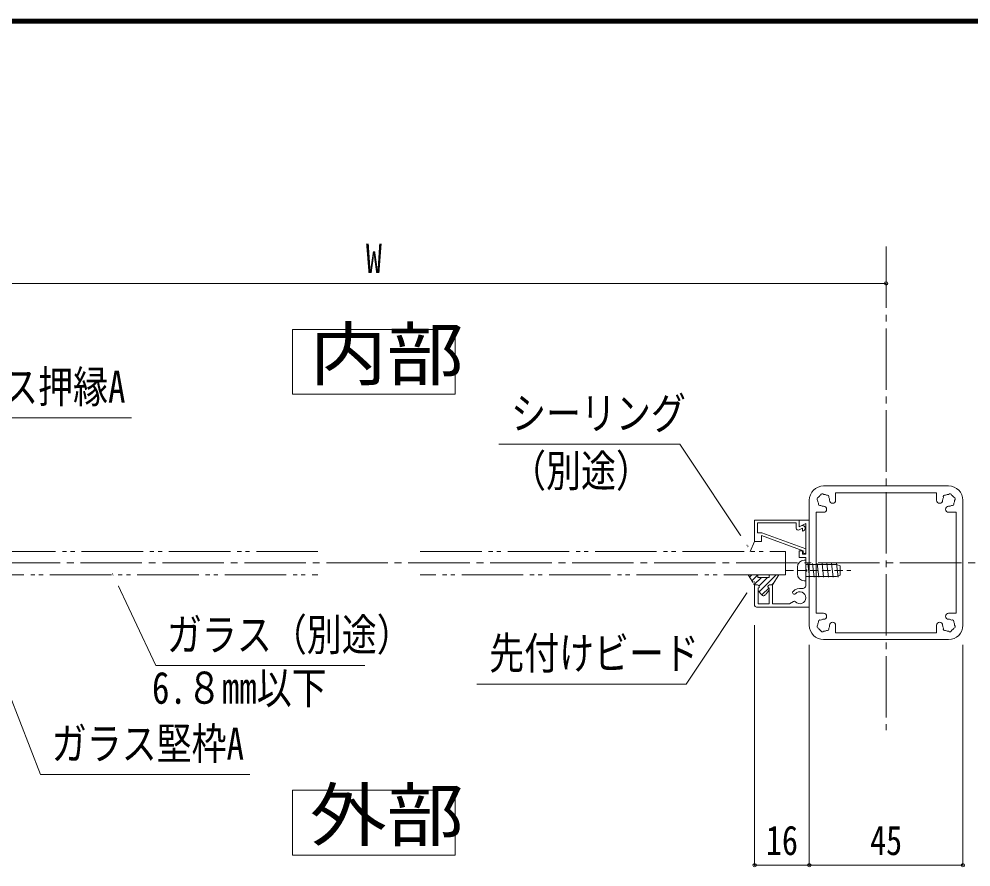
# Model space of a CAD drawing. Units: millimetres at full size; details may follow other scales. Extents: x -3135 to 4022, y -814 to 1448.
# Drawn here: x 2395 to 2953, y 951 to 1448 of the extents above; entities that cross this region are included whole.
import ezdxf
from ezdxf.enums import TextEntityAlignment as Align

# ---------------------------------------------------------------- set-up
doc = ezdxf.new("R2010")
doc.units = ezdxf.units.MM
doc.header["$LTSCALE"] = 4
doc.header["$PDMODE"] = 32
doc.header["$PDSIZE"] = 2
for name, pattern in [('CHAIN2', [12, 9, -1, 1, -1]), ('DASHED1', [1.8, 1.2, -0.6]), ('DOUBLE_CHAIN2', [12.8, 9, -1, 0.6, -0.6, 0.6, -1])]:
    doc.linetypes.add(name, pattern=pattern)
for name, color, linetype, lineweight in [('0-0_0', 7, 'Continuous', 18), ('0-1_1手摺寸法', 3, 'Continuous', 18), ('0-2_2A', 1, 'DOUBLE_CHAIN2', 18), ('0-5_3中心線', 2, 'CHAIN2', 18), ('0-6_41ｱﾙﾐ', 6, 'Continuous', 18), ('0-7_42ｱﾙﾐ部品', 6, 'Continuous', 18), ('0-8_51破線ｱﾙﾐ', 3, 'DASHED1', 18), ('0-9_6ﾊｯﾁﾝｸﾞ', 4, 'Continuous', 9), ('0-B_CYAN', 4, 'Continuous', 9), ('0-E_P4-12', 7, 'Continuous', 18), ('0-F_WAKU', 7, 'Continuous', 18), ('1-0_アンカー', 4, 'Continuous', 9)]:
    doc.layers.add(name, color=color, linetype=linetype, lineweight=lineweight)
doc.styles.add('ＭＳ ゴシック', font='')
doc.styles.get('ＭＳ ゴシック').set_extended_font_data('MS Gothic')

msp = doc.modelspace()

# ---------------------------------------------------------------- linework, layer by layer
at = {"layer": '0-0_0'}
for points in [[(2366.158, 1155.053), (2338.314, 1214.552), (2460.965, 1214.552)], [(2822.234, 1138.803), (2782.142, 1199.008), (2676.058, 1199.008)], [(2449.917, 1123.288), (2475.205, 1069.265), (2597.726, 1069.265)], [(2825.859, 1118.662), (2785.767, 1058.457), (2663.246, 1058.457)], [(2371.09, 1099.173), (2407.727, 1005.464), (2530.248, 1005.464)]]:
    msp.add_lwpolyline(points, dxfattribs=at)
at = {"layer": '0-1_1手摺寸法'}
for p, q in [((2902.966, 1293.287), (2302.966, 1293.287)), ((2307.566, 1293.287), (2898.366, 1293.287)), ((2902.966, 1291.821), (2902.966, 1293.287)), ((2825.966, 1093.053), (2825.966, 952.296)), ((2857.966, 1081.453), (2857.966, 952.296)), ((2857.966, 1081.453), (2857.966, 952.296)), ((2947.966, 1081.453), (2947.966, 952.296)), ((2825.966, 952.296), (2857.966, 952.296)), ((2853.366, 952.296), (2830.566, 952.296)), ((2947.966, 952.296), (2857.966, 952.296)), ((2862.566, 952.296), (2943.366, 952.296))]:
    msp.add_line(p, q, dxfattribs=at)
for p in [(2902.966, 1293.287), (2825.966, 952.296), (2857.966, 952.296), (2947.966, 952.296)]:
    msp.add_point(p, dxfattribs=at)
at = {"layer": '0-2_2A'}
for p, q in [((2361.966, 1122.553), (2570.124, 1122.553)), ((2843.966, 1122.553), (2630.124, 1122.553))]:
    msp.add_line(p, q, dxfattribs=at)
for points in [[(2570.124, 1136.153), (2361.966, 1136.153), (2361.966, 1122.553)], [(2630.124, 1136.153), (2843.966, 1136.153), (2843.966, 1122.553)]]:
    msp.add_lwpolyline(points, dxfattribs=at)
at = {"layer": '0-5_3中心線'}
for p, q in [((2902.966, 1314.904), (2902.966, 1031.562)), ((2191.09, 1129.553), (2983.58, 1129.553))]:
    msp.add_line(p, q, dxfattribs=at)
at = {"layer": '0-6_41ｱﾙﾐ'}
for p, q in [((2825.966, 1154.553), (2851.966, 1154.553)), ((2825.966, 1142.053), (2825.966, 1154.553)), ((2851.966, 1154.553), (2851.966, 1150.553)), ((2857.966, 1154.553), (2851.966, 1154.553)), ((2851.966, 1150.553), (2851.966, 1154.553)), ((2857.966, 1154.553), (2857.966, 1103.553)), ((2827.566, 1152.953), (2850.366, 1152.953)), ((2827.566, 1147.153), (2827.566, 1152.953)), ((2850.366, 1149.906), (2850.366, 1152.953)), ((2851.966, 1150.553), (2855.966, 1152.553)), ((2853.251, 1151.195), (2851.966, 1150.553)), ((2853.966, 1149.764), (2852.103, 1148.832)), ((2853.966, 1148.164), (2853.966, 1149.764)), ((2855.966, 1134.553), (2855.966, 1152.553)), ((2827.566, 1147.153), (2830.252, 1147.153)), ((2829.966, 1145.553), (2854.366, 1136.553)), ((2829.966, 1142.053), (2829.966, 1145.553)), ((2830.252, 1147.153), (2855.966, 1137.668)), ((2825.966, 1142.053), (2829.966, 1142.053)), ((2855.966, 1137.668), (2855.966, 1135.753)), ((2851.966, 1136.553), (2851.966, 1132.553)), ((2853.966, 1136.553), (2851.966, 1136.553)), ((2851.966, 1132.553), (2855.966, 1132.553)), ((2853.966, 1136.553), (2853.966, 1134.553)), ((2855.966, 1134.553), (2853.966, 1134.553)), ((2854.366, 1135.753), (2854.366, 1136.553)), ((2855.966, 1132.553), (2855.966, 1125.653)), ((2855.966, 1129.553), (2855.966, 1125.653)), ((2856.38, 1125.391), (2855.966, 1125.653)), ((2856.38, 1124.715), (2855.966, 1124.453)), ((2855.966, 1124.453), (2855.966, 1116.902)), ((2855.966, 1124.453), (2855.966, 1116.902)), ((2825.966, 1105.31), (2825.966, 1116.553)), ((2827.666, 1116.553), (2825.966, 1116.553)), ((2836.366, 1116.553), (2834.666, 1116.553)), ((2836.366, 1105.553), (2836.366, 1116.553)), ((2855.966, 1116.402), (2855.966, 1116.902)), ((2827.966, 1105.553), (2827.966, 1114.599)), ((2834.366, 1105.553), (2834.366, 1114.599)), ((2825.966, 1105.31), (2825.966, 1104.553)), ((2834.366, 1105.553), (2827.966, 1105.553)), ((2845.002, 1105.553), (2836.366, 1105.553)), ((2846.404, 1105.553), (2836.366, 1105.553)), ((2848.762, 1106.914), (2846.404, 1105.553)), ((2855.966, 1103.553), (2826.966, 1103.553)), ((2857.966, 1103.553), (2826.966, 1103.553))]:
    msp.add_line(p, q, dxfattribs=at)
for centre, radius, start, end in [((2851.566, 1149.906), 1.2, 180, 296.565), ((2853.966, 1149.764), 1.6, 0, 116.565), ((2853.966, 1149.764), 1.6, 270, 0), ((2855.166, 1135.753), 0.8, 180, 0), ((2856.166, 1125.053), 0.4, 302.334, 57.666), ((2827.666, 1115.553), 1, 287.458, 90), ((2834.666, 1115.553), 1, 90, 252.542), ((2853.966, 1116.402), 2, 258.463, 0), ((2849.168, 1112.114), 1, 137.682, 316.801), ((2852.466, 1109.053), 5.5, 78.463, 137.241), ((2852.466, 1109.053), 3.5, 222.759, 137.241), ((2826.966, 1104.553), 1, 180, 270), ((2849.162, 1105.998), 1, 42.759, 113.621)]:
    msp.add_arc(centre, radius, start, end, dxfattribs=at)
at = {"layer": '0-7_42ｱﾙﾐ部品'}
for p, q in [((2866.366, 1174.553), (2939.566, 1174.553)), ((2857.966, 1166.153), (2857.966, 1092.953)), ((2873.366, 1170.553), (2932.566, 1170.553)), ((2873.366, 1170.553), (2873.366, 1166.153)), ((2932.566, 1170.553), (2932.566, 1166.153)), ((2947.966, 1166.153), (2947.966, 1092.953)), ((2866.366, 1159.153), (2861.966, 1159.153)), ((2861.966, 1159.153), (2861.966, 1099.953)), ((2939.566, 1159.153), (2943.966, 1159.153)), ((2943.966, 1159.153), (2943.966, 1099.953)), ((2866.366, 1099.953), (2861.966, 1099.953)), ((2939.566, 1099.953), (2943.966, 1099.953)), ((2873.366, 1088.553), (2873.366, 1092.953)), ((2866.366, 1084.553), (2939.566, 1084.553))]:
    msp.add_line(p, q, dxfattribs=at)
msp.add_lwpolyline([(2873.366, 1088.553), (2932.566, 1088.553), (2932.566, 1092.953)], dxfattribs=at)
for centre, radius, start, end in [((2866.366, 1166.153), 8.4, 90, 180), ((2939.566, 1166.153), 8.4, 0, 90), ((2863.469, 1166.93), 1, 165, 232.976), ((2863.469, 1166.93), 1, 97.024, 165), ((2866.366, 1166.153), 3.5, 180.359, 195), ((2866.366, 1166.153), 3.5, 135, 149.641), ((2866.366, 1166.153), 3.5, 120.359, 135), ((2865.59, 1169.051), 1, 105, 172.976), ((2865.59, 1169.051), 1, 37.024, 105), ((2866.366, 1166.153), 3.5, 75, 89.641), ((2866.366, 1166.153), 3.5, 60.359, 75), ((2868.488, 1168.274), 1, 45, 112.976), ((2868.488, 1168.274), 1, 337.024, 45), ((2866.366, 1166.153), 3.5, 15, 29.641), ((2866.366, 1166.153), 3.5, 0.359, 15), ((2871.616, 1166.153), 1.75, 180, 0), ((2934.316, 1166.153), 1.75, 180, 0), ((2939.566, 1166.153), 3.5, 165, 179.641), ((2939.566, 1166.153), 3.5, 150.359, 165), ((2937.445, 1168.274), 1, 135, 202.976), ((2937.445, 1168.274), 1, 67.024, 135), ((2939.566, 1166.153), 3.5, 105, 119.641), ((2939.566, 1166.153), 3.5, 90.359, 105), ((2940.343, 1169.051), 1, 75, 142.976), ((2940.343, 1169.051), 1, 7.024, 75), ((2939.566, 1166.153), 3.5, 45, 59.641), ((2939.566, 1166.153), 3.5, 30.359, 45), ((2942.464, 1166.93), 1, 15, 82.976), ((2939.566, 1166.153), 3.5, 345, 359.641), ((2942.464, 1166.93), 1, 307.024, 15), ((2866.366, 1166.153), 3.5, 195, 209.641), ((2864.245, 1164.032), 1, 157.024, 225), ((2864.245, 1164.032), 1, 225, 292.976), ((2866.366, 1166.153), 3.5, 240.359, 255), ((2866.366, 1166.153), 3.5, 255, 270), ((2866.366, 1160.903), 1.75, 270, 90), ((2939.566, 1160.903), 1.75, 90, 270), ((2939.566, 1166.153), 3.5, 270, 285), ((2939.566, 1166.153), 3.5, 285, 299.641), ((2941.688, 1164.032), 1, 247.024, 315), ((2941.688, 1164.032), 1, 315, 22.976), ((2939.566, 1166.153), 3.5, 330.359, 345), ((2866.366, 1098.203), 1.75, 270, 90), ((2939.566, 1098.203), 1.75, 90, 270), ((2866.366, 1092.953), 8.4, 180, 270), ((2863.469, 1092.176), 1, 127.024, 195), ((2866.366, 1092.953), 3.5, 165, 179.641), ((2866.366, 1092.953), 3.5, 150.359, 165), ((2864.245, 1095.074), 1, 135, 202.976), ((2864.245, 1095.074), 1, 67.024, 135), ((2866.366, 1092.953), 3.5, 105, 119.641), ((2866.366, 1092.953), 3.5, 90, 105), ((2866.366, 1092.953), 3.5, 345, 359.641), ((2871.616, 1092.953), 1.75, 0, 180), ((2934.316, 1092.953), 1.75, 0, 180), ((2939.566, 1092.953), 3.5, 180.359, 195), ((2939.566, 1092.953), 3.5, 75, 90), ((2939.566, 1092.953), 8.4, 270, 0), ((2939.566, 1092.953), 3.5, 60.359, 75), ((2941.688, 1095.074), 1, 45, 112.976), ((2941.688, 1095.074), 1, 337.024, 45), ((2939.566, 1092.953), 3.5, 15, 29.641), ((2939.566, 1092.953), 3.5, 0.359, 15), ((2942.464, 1092.176), 1, 345, 52.976), ((2863.469, 1092.176), 1, 195, 262.976), ((2866.366, 1092.953), 3.5, 210.359, 225), ((2866.366, 1092.953), 3.5, 225, 239.641), ((2865.59, 1090.055), 1, 187.024, 255), ((2865.59, 1090.055), 1, 255, 322.976), ((2866.366, 1092.953), 3.5, 270.359, 285), ((2866.366, 1092.953), 3.5, 285, 299.641), ((2868.488, 1090.832), 1, 247.024, 315), ((2868.488, 1090.832), 1, 315, 22.976), ((2866.366, 1092.953), 3.5, 330.359, 345), ((2939.566, 1092.953), 3.5, 195, 209.641), ((2937.445, 1090.832), 1, 157.024, 225), ((2937.445, 1090.832), 1, 225, 292.976), ((2939.566, 1092.953), 3.5, 240.359, 255), ((2939.566, 1092.953), 3.5, 255, 269.641), ((2940.343, 1090.055), 1, 217.024, 285), ((2940.343, 1090.055), 1, 285, 352.976), ((2939.566, 1092.953), 3.5, 300.359, 315), ((2939.566, 1092.953), 3.5, 315, 329.641), ((2942.464, 1092.176), 1, 277.024, 345)]:
    msp.add_arc(centre, radius, start, end, dxfattribs=at)
at = {"layer": '0-8_51破線ｱﾙﾐ'}
msp.add_line((2843.981, 1125.053), (2882.288, 1125.053), dxfattribs=at)
at = {"layer": '0-9_6ﾊｯﾁﾝｸﾞ'}
for p, q in [((2850.966, 1123.053), (2850.966, 1127.053)), ((2854.966, 1131.053), (2855.566, 1131.053)), ((2855.966, 1119.453), (2855.966, 1130.653)), ((2855.966, 1128.553), (2873.966, 1128.553)), ((2858.092, 1121.053), (2857.154, 1129.053)), ((2858.092, 1121.053), (2857.154, 1129.053)), ((2860.726, 1121.053), (2859.788, 1129.053)), ((2860.726, 1121.053), (2859.788, 1129.053)), ((2863.546, 1121.053), (2862.607, 1129.053)), ((2863.546, 1121.053), (2862.607, 1129.053)), ((2866.365, 1121.053), (2865.426, 1129.053)), ((2866.365, 1121.053), (2865.426, 1129.053)), ((2869.184, 1121.053), (2868.246, 1129.053)), ((2869.184, 1121.053), (2868.246, 1129.053)), ((2872.003, 1121.053), (2871.065, 1129.053)), ((2872.003, 1121.053), (2871.065, 1129.053)), ((2874.822, 1121.053), (2873.884, 1129.053)), ((2874.822, 1121.053), (2873.884, 1129.053)), ((2873.966, 1128.553), (2875.966, 1127.725)), ((2875.966, 1122.382), (2875.966, 1127.725)), ((2822.166, 1122.553), (2827.842, 1122.553)), ((2825.966, 1116.553), (2822.166, 1122.553)), ((2823.029, 1121.191), (2824.391, 1122.553)), ((2824.4, 1119.026), (2827.842, 1122.468)), ((2825.771, 1116.862), (2829.927, 1121.018)), ((2828.519, 1116.075), (2833.462, 1121.018)), ((2828.579, 1112.599), (2838.533, 1122.553)), ((2834.491, 1122.553), (2840.166, 1122.553)), ((2834.491, 1122.046), (2834.997, 1122.553)), ((2855.966, 1121.553), (2873.966, 1121.553)), ((2873.966, 1121.553), (2875.966, 1122.382)), ((2825.966, 1116.553), (2827.666, 1116.553)), ((2836.068, 1116.553), (2836.881, 1117.366)), ((2854.966, 1119.053), (2855.566, 1119.053)), ((2827.966, 1114.599), (2827.966, 1113.422)), ((2830.388, 1110.873), (2834.19, 1114.674)), ((2834.366, 1114.599), (2834.366, 1113.422))]:
    msp.add_line(p, q, dxfattribs=at)
for points in [[(2834.666, 1116.553), (2836.366, 1116.553), (2840.166, 1122.553)], [(2827.966, 1113.422), (2828.144, 1113.192), (2828.219, 1113.095), (2828.311, 1112.976), (2828.419, 1112.836), (2828.544, 1112.674), (2828.686, 1112.491), (2828.844, 1112.286), (2829.019, 1112.059), (2829.211, 1111.811), (2829.419, 1111.544), (2829.641, 1111.268), (2829.876, 1110.998), (2830.122, 1110.747), (2830.376, 1110.528), (2830.636, 1110.355), (2830.9, 1110.242), (2831.166, 1110.201), (2831.433, 1110.242), (2831.697, 1110.355), (2831.957, 1110.528), (2832.211, 1110.747), (2832.456, 1110.998), (2832.691, 1111.268), (2832.914, 1111.544), (2833.122, 1111.811), (2833.314, 1112.059), (2833.488, 1112.286), (2833.647, 1112.491), (2833.788, 1112.674), (2833.914, 1112.836), (2834.022, 1112.976), (2834.114, 1113.095), (2834.366, 1113.422)]]:
    msp.add_lwpolyline(points, dxfattribs=at)
for centre, radius, start, end in [((2854.966, 1127.053), 4, 90, 180), ((2855.566, 1130.653), 0.4, 0, 90), ((2854.966, 1123.053), 4, 180, 270), ((2827.666, 1115.553), 1, 287.458, 90), ((2834.666, 1115.553), 1, 90, 252.542), ((2855.566, 1119.453), 0.4, 270, 0)]:
    msp.add_arc(centre, radius, start, end, dxfattribs=at)
at = {"layer": '0-B_CYAN'}
msp.add_line((2825.966, 1142.053), (2823.254, 1136.153), dxfattribs=at)
at = {"layer": '0-E_P4-12'}
msp.add_line((2555.304, 996.234), (2555.304, 958.223), dxfattribs=at)
msp.add_lwpolyline([(2555.304, 1228.288), (2650.629, 1228.288), (2650.629, 1266.299), (2555.304, 1266.299)], close=True, dxfattribs=at)
msp.add_lwpolyline([(2555.304, 958.224), (2650.629, 958.224), (2650.629, 996.234), (2555.304, 996.234)], dxfattribs=at)
at = {"layer": '0-F_WAKU'}
for p, q in [((4021.607, 1448.2), (819.207, 1448.2)), ((4021.007, 1447.6), (819.807, 1447.6)), ((4020.407, 1447), (820.407, 1447)), ((4019.807, 1446.4), (821.007, 1446.4)), ((4019.207, 1445.8), (821.607, 1445.8))]:
    msp.add_line(p, q, dxfattribs=at)
at = {"layer": '1-0_アンカー'}
for p, q in [((2827.842, 1122.553), (2827.842, 1121.018)), ((2827.842, 1121.018), (2834.491, 1121.018)), ((2834.491, 1122.553), (2834.491, 1121.018))]:
    msp.add_line(p, q, dxfattribs=at)

# ---------------------------------------------------------------- texts
at = {"layer": '0-0_0', "style": 'ＭＳ ゴシック', "width": 0.8}
for s, p in [('ガラス押縁A', (2344.82, 1217.695)), ('シーリング', (2683.274, 1202.151)), ('（別途）', (2683.274, 1168.475)), ('ガラス（別途）', (2481.71, 1072.408)), ('先付けビード', (2670.462, 1061.6)), ('6.８mm以下', (2472.958, 1041.327)), ('ガラス堅枠A', (2414.232, 1008.607))]:
    msp.add_text(s, height=18.77, dxfattribs=at).set_placement(p, align=Align.BOTTOM_LEFT)
at = {"layer": '0-1_1手摺寸法', "color": 7, "style": 'ＭＳ ゴシック', "width": 0.8}
for s, p in [('W', (2598.256, 1294.106)), ('16', (2832.546, 953.115)), ('45', (2893.546, 953.115))]:
    msp.add_text(s, height=17.27, dxfattribs=at).set_placement(p, align=Align.BOTTOM_LEFT)
at = {"layer": '0-E_P4-12', "style": 'ＭＳ ゴシック', "width": 1.1}
for s, p in [('内部', (2565.363, 1227.825)), ('外部', (2565.363, 957.76))]:
    msp.add_text(s, height=30.03, dxfattribs=at).set_placement(p, align=Align.BOTTOM_LEFT)

# ---------------------------------------------------------------- next in the draw order: wipeouts: each hides what was drawn before it
for points in [[(2816.711, 1144.59), (2819.024, 1146.13), (2822.234, 1138.803), (2822.234, 1138.803)], [(2454.515, 1116.741), (2451.999, 1115.563), (2449.917, 1123.288), (2449.917, 1123.288)], [(2822.649, 1111.335), (2820.336, 1112.874), (2825.859, 1118.662), (2825.859, 1118.662)]]:
    msp.add_wipeout(points)

doc.saveas('drawing.dxf')
